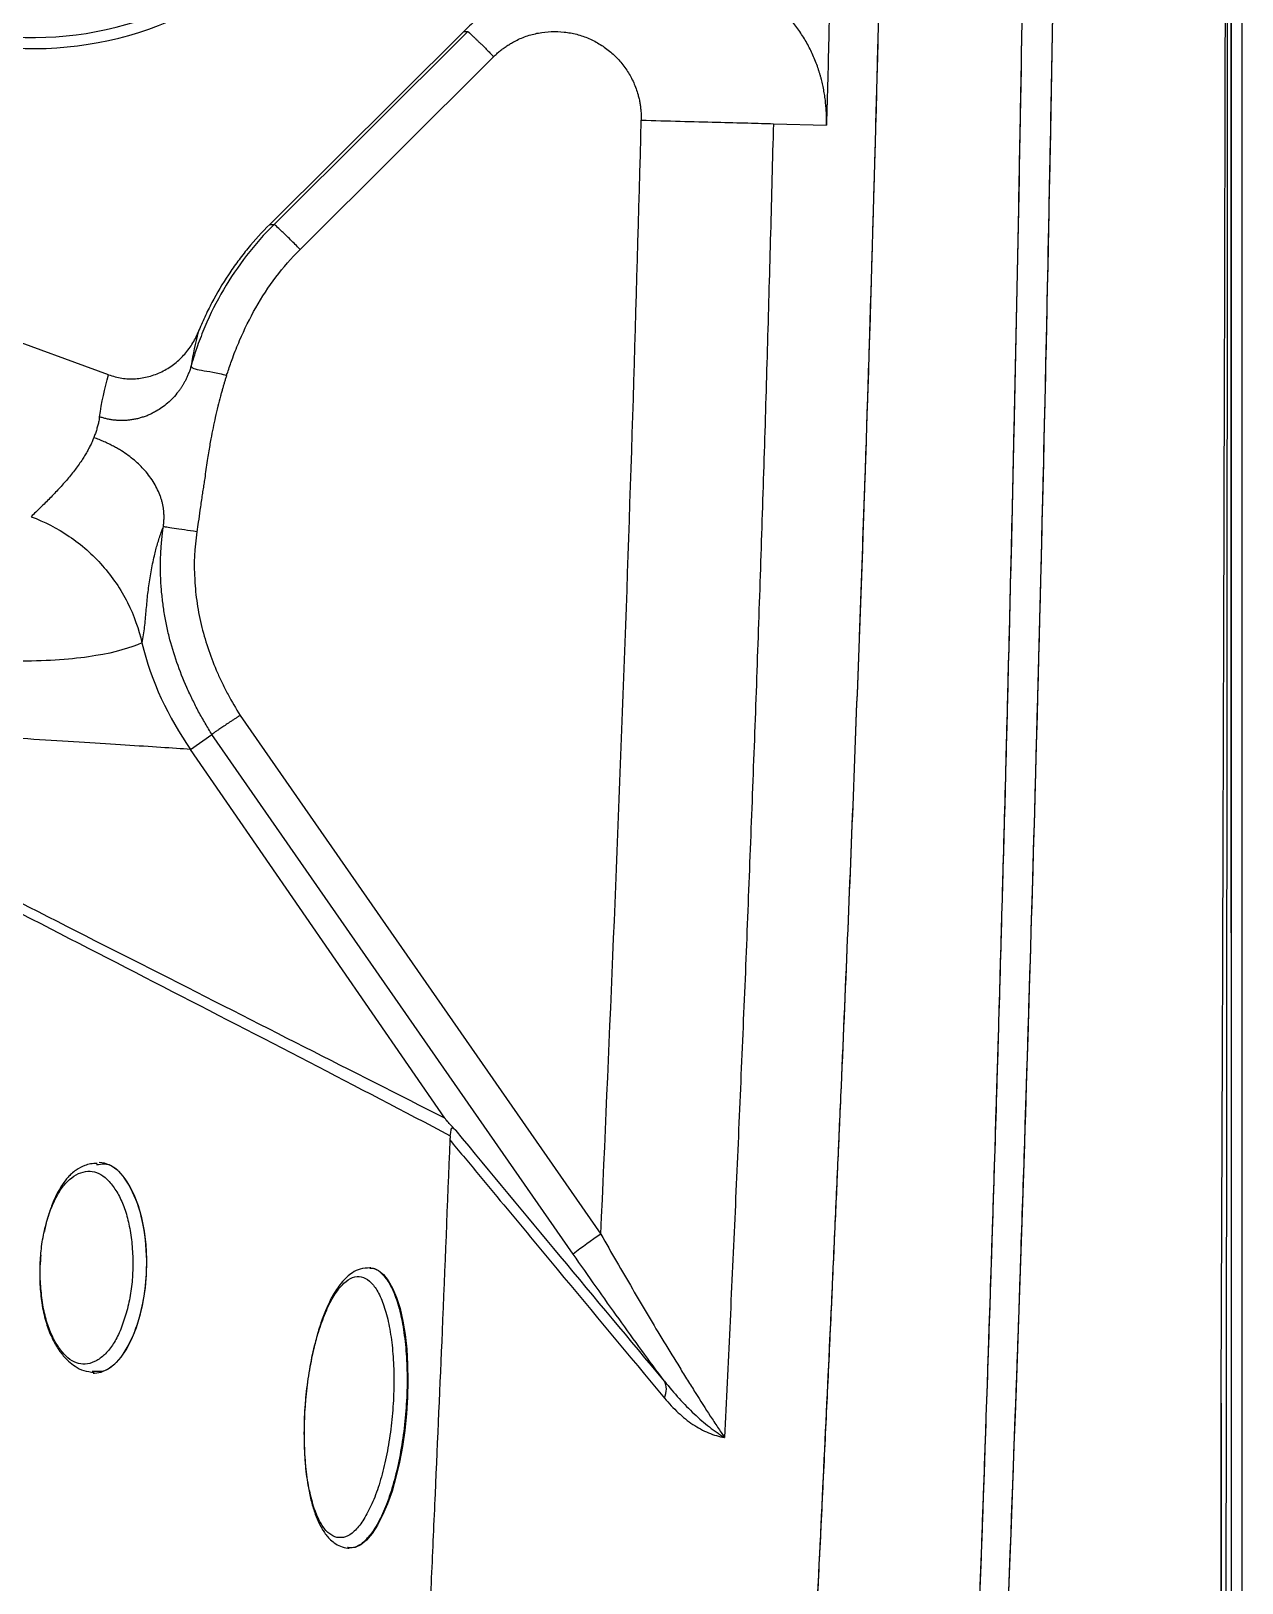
# Model space of a CAD drawing. Extents: x 412 to 492, y 622 to 766.
# Drawn here: x 483.73 to 492.34, y 662.09 to 673.13 of the extents above; entities that cross this region are included whole.
import ezdxf

# ---------------------------------------------------------------- set-up
doc = ezdxf.new("R2010")
doc.units = 0
doc.header["$MEASUREMENT"] = 0
doc.layers.add('1', color=4, linetype='Continuous')
doc.layers.add('GEOMETRY', color=4, linetype='Continuous', lineweight=25)

# ---------------------------------------------------------------- blocks, each defined once
blk = doc.blocks.new('2024 Beam 220V LL')
at = {"layer": 'GEOMETRY'}
for p, q in [((80.388, 77.49), (80.388, 2.898)), ((74.855, 30.364), (73.475, 28.993)), ((73.506, 28.993), (74.884, 30.364)), ((74.855, 30.364), (74.871, 30.364)), ((74.871, 30.364), (74.884, 30.364)), ((75.068, 30.186), (73.691, 28.815)), ((77.056, 29.709), (77.434, 29.699)), ((72.329, 27.923), (68.093, 29.465)), ((73.475, 28.993), (73.506, 28.993)), ((72.912, 25.258), (73.064, 25.364)), ((75.633, 21.668), (73.064, 25.364)), ((74.721, 22.635), (72.912, 25.258)), ((72.244, 22.305), (72.259, 22.306)), ((74.195, 21.57), (74.188, 21.57)), ((80.24, 2.898), (80.24, 20.608)), ((74.032, 19.58), (74.028, 19.58)), ((74.031, 19.577), (74.038, 19.576))]:
    blk.add_line(p, q, dxfattribs=at)
at = {"layer": 'GEOMETRY', "flags": 128}
for points in [[(73.264, 25.5), (74.948, 23.079), (75.829, 21.81)], [(72.596, 21.733), (72.584, 21.831), (72.566, 21.925), (72.542, 22.011), (72.512, 22.09), (72.477, 22.158), (72.438, 22.216), (72.395, 22.262), (72.349, 22.295), (72.301, 22.314), (72.262, 22.32)], [(72.219, 20.82), (72.229, 20.82), (72.278, 20.829), (72.327, 20.851), (72.374, 20.887), (72.418, 20.935), (72.459, 20.995), (72.496, 21.066), (72.528, 21.147), (72.555, 21.235), (72.576, 21.329), (72.591, 21.428), (72.599, 21.53), (72.601, 21.632), (72.596, 21.733)], [(74.195, 21.57), (74.21, 21.568), (74.248, 21.552), (74.284, 21.523), (74.318, 21.481), (74.349, 21.426), (74.377, 21.359), (74.402, 21.281), (74.422, 21.192), (74.438, 21.096), (74.449, 20.992), (74.456, 20.882), (74.458, 20.767), (74.455, 20.65), (74.448, 20.532), (74.436, 20.414), (74.419, 20.299), (74.398, 20.188), (74.373, 20.082), (74.345, 19.982), (74.313, 19.891), (74.278, 19.81), (74.242, 19.74), (74.203, 19.681), (74.164, 19.634), (74.123, 19.601), (74.083, 19.581), (74.043, 19.576), (74.038, 19.576)]]:
    blk.add_lwpolyline(points, dxfattribs=at)
at = {"layer": 'GEOMETRY'}
for centre, radius, start, end in [((71.793, 32.744), 2.422, 260, 315.0001), ((71.793, 32.744), 2.501, 260, 315.0001), ((77.892, 18.752), 3.689, 123.999, 127.7567)]:
    blk.add_arc(centre, radius, start, end, dxfattribs=at)
for points, knots in [([(77.659, 77.485), (77.662, 77.444), (77.67, 77.361), (77.681, 77.236), (77.692, 77.107), (77.702, 76.976), (77.713, 76.842), (77.724, 76.706), (77.736, 76.538), (77.751, 76.339), (77.767, 76.109), (77.78, 75.917), (77.79, 75.764), (77.834, 75.075), (77.949, 73.2), (78.192, 68.913), (78.476, 62.785), (78.679, 56.655), (78.793, 51.749), (78.855, 48.069), (78.894, 44.387), (78.908, 40.705), (78.9, 37.023), (78.873, 33.954), (78.84, 31.499), (78.81, 29.657), (78.773, 27.818), (78.738, 26.285), (78.706, 25.058), (78.681, 24.136), (78.655, 23.215), (78.627, 22.295), (78.597, 21.375), (78.566, 20.457), (78.534, 19.539), (78.511, 18.928), (78.5, 18.622)], [0, 0, 0, 0, 0.002096, 0.004237, 0.006424, 0.008656, 0.010934, 0.013258, 0.015627, 0.019494, 0.023441, 0.027348, 0.029301, 0.031255, 0.062508, 0.125009, 0.249991, 0.37497, 0.437378, 0.499967, 0.562438, 0.624977, 0.687505, 0.749983, 0.781299, 0.812573, 0.843805, 0.874995, 0.890671, 0.906332, 0.921979, 0.937611, 0.95323, 0.968834, 0.984424, 1, 1, 1, 1]), ([(80.244, 77.441), (80.244, 77.438), (80.244, 77.435), (80.244, 77.429), (80.244, 77.419), (80.245, 77.398), (80.245, 77.356), (80.245, 77.271), (80.245, 77.101), (80.246, 76.762), (80.247, 76.083), (80.25, 74.725), (80.253, 73.561), (80.257, 71.233), (80.26, 69.681), (80.268, 65.025), (80.273, 61.921), (80.28, 55.713), (80.282, 52.61), (80.285, 46.402), (80.286, 43.298), (80.286, 37.09), (80.285, 33.986), (80.282, 27.778), (80.28, 24.675), (80.273, 18.467), (80.268, 15.363), (80.258, 9.155), (80.251, 6.051), (80.244, 2.947)], [0, 0, 0, 0, 0.000122, 0.000122, 0.000244, 0.000488, 0.000977, 0.001953, 0.003906, 0.007812, 0.015625, 0.03125, 0.0625, 0.0625, 0.125, 0.125, 0.25, 0.25, 0.375, 0.375, 0.5, 0.5, 0.625, 0.625, 0.75, 0.75, 0.875, 0.875, 1, 1, 1, 1]), ([(80.314, 2.898), (80.314, 2.922), (80.314, 2.947), (80.314, 2.995), (80.314, 3.068), (80.314, 3.238), (80.314, 3.578), (80.314, 4.258), (80.314, 5.618), (80.314, 6.783), (80.314, 9.114), (80.313, 10.668), (80.313, 15.33), (80.313, 18.438), (80.312, 27.762), (80.312, 33.978), (80.312, 46.41), (80.312, 52.626), (80.313, 61.95), (80.313, 65.058), (80.313, 69.72), (80.314, 71.274), (80.314, 73.605), (80.314, 74.77), (80.314, 76.13), (80.314, 76.81), (80.314, 77.15), (80.314, 77.32), (80.314, 77.393), (80.314, 77.441), (80.314, 77.466), (80.314, 77.49)], [0, 0, 0, 0, 0.000977, 0.000977, 0.001953, 0.003906, 0.007812, 0.015625, 0.03125, 0.0625, 0.0625, 0.125, 0.125, 0.25, 0.25, 0.5, 0.5, 0.75, 0.75, 0.875, 0.875, 0.9375, 0.9375, 0.96875, 0.984375, 0.992188, 0.996094, 0.998047, 0.999023, 0.999023, 1, 1, 1, 1]), ([(77.797, 75.654), (78.098, 70.908), (78.336, 66.159), (78.69, 56.657), (78.806, 51.904), (78.892, 44.771), (78.905, 42.394), (78.904, 37.638), (78.889, 35.261), (78.829, 30.506), (78.784, 28.128), (78.664, 23.375), (78.589, 20.998), (78.5, 18.622)], [0, 0, 0, 0, 0.25, 0.25, 0.5, 0.5, 0.625, 0.625, 0.75, 0.75, 0.875, 0.875, 1, 1, 1, 1]), ([(77.85, 2.886), (77.87, 3.185), (77.892, 3.515), (77.922, 3.964), (77.928, 4.056), (77.941, 4.24), (77.947, 4.333), (77.956, 4.473), (77.959, 4.52), (77.963, 4.573), (77.963, 4.578), (77.964, 4.586), (77.964, 4.587), (77.964, 4.589), (77.964, 4.589), (77.964, 4.593), (77.964, 4.597), (77.966, 4.616), (77.967, 4.636), (77.972, 4.719), (77.978, 4.806), (77.99, 4.982), (77.994, 5.049), (78.001, 5.16), (78.004, 5.199), (78.009, 5.276), (78.011, 5.315), (78.024, 5.508), (78.034, 5.664), (78.064, 6.138), (78.084, 6.459), (78.115, 6.952), (78.125, 7.118), (78.14, 7.369), (78.145, 7.452), (78.156, 7.624), (78.161, 7.711), (78.188, 8.159), (78.211, 8.549), (78.284, 9.811), (78.338, 10.777), (78.399, 11.936), (78.402, 12.005), (78.409, 12.139), (78.413, 12.205), (78.422, 12.397), (78.429, 12.519), (78.446, 12.867), (78.457, 13.075), (78.484, 13.623), (78.497, 13.89), (78.509, 14.143), (78.512, 14.203), (78.514, 14.247), (78.514, 14.254), (78.515, 14.269), (78.516, 14.276), (78.517, 14.299), (78.517, 14.314), (78.521, 14.389), (78.524, 14.448), (78.549, 14.979), (78.569, 15.417), (78.596, 16.023), (78.605, 16.216), (78.617, 16.494), (78.621, 16.584), (78.629, 16.764), (78.632, 16.854), (78.697, 18.367), (78.746, 19.653), (78.792, 20.943), (78.797, 21.083), (78.807, 21.363), (78.811, 21.503), (78.825, 21.918), (78.835, 22.192), (78.861, 23.004), (78.877, 23.534), (78.908, 24.568), (78.922, 25.073), (78.941, 25.811), (78.948, 26.056), (78.96, 26.542), (78.966, 26.783), (78.995, 27.985), (79.014, 28.923), (79.036, 30.066), (79.04, 30.293), (79.048, 30.747), (79.052, 30.973), (79.063, 31.648), (79.069, 32.096), (79.082, 32.986), (79.087, 33.428), (79.097, 34.306), (79.102, 34.742), (79.114, 36.047), (79.119, 36.913), (79.125, 38.205), (79.126, 38.635), (79.128, 39.493), (79.128, 39.921), (79.128, 41.209), (79.126, 42.069), (79.12, 43.362), (79.117, 43.792), (79.111, 44.658), (79.107, 45.093), (79.094, 46.403), (79.084, 47.284), (79.068, 48.396), (79.064, 48.619), (79.057, 49.067), (79.054, 49.292), (79.042, 49.971), (79.034, 50.428), (79.016, 51.351), (79.007, 51.816), (78.991, 52.521), (78.986, 52.757), (78.975, 53.231), (78.969, 53.471), (78.939, 54.68), (78.912, 55.683), (78.873, 56.98), (78.865, 57.242), (78.848, 57.77), (78.84, 58.04), (78.812, 58.865), (78.793, 59.436), (78.75, 60.621), (78.726, 61.236), (78.698, 61.951), (78.695, 62.03), (78.688, 62.192), (78.685, 62.274), (78.675, 62.527), (78.667, 62.702), (78.645, 63.245), (78.628, 63.633), (78.592, 64.461), (78.572, 64.9), (78.54, 65.598), (78.529, 65.837), (78.511, 66.205), (78.505, 66.329), (78.493, 66.581), (78.487, 66.708), (78.456, 67.342), (78.43, 67.85), (78.39, 68.61), (78.377, 68.863), (78.35, 69.373), (78.336, 69.629), (78.308, 70.144), (78.293, 70.402), (78.271, 70.793), (78.264, 70.923), (78.249, 71.185), (78.241, 71.316), (78.204, 71.963), (78.174, 72.464), (78.086, 73.919), (78.028, 74.824), (77.973, 75.665)], [0, 0, 0, 0, 0.25, 0.25, 0.3125, 0.3125, 0.375, 0.375, 0.40625, 0.40625, 0.410156, 0.410156, 0.411133, 0.411133, 0.411255, 0.411255, 0.411377, 0.411377, 0.411621, 0.411621, 0.412109, 0.412109, 0.412354, 0.412354, 0.412476, 0.412476, 0.412598, 0.412598, 0.413086, 0.413086, 0.414062, 0.414062, 0.414551, 0.414551, 0.414795, 0.414795, 0.415039, 0.415039, 0.416016, 0.416016, 0.417969, 0.417969, 0.418091, 0.418091, 0.418213, 0.418213, 0.418457, 0.418457, 0.418945, 0.418945, 0.419922, 0.419922, 0.42041, 0.42041, 0.420532, 0.420532, 0.420654, 0.420654, 0.420898, 0.420898, 0.421875, 0.421875, 0.429688, 0.429688, 0.433594, 0.433594, 0.435547, 0.435547, 0.4375, 0.4375, 0.46875, 0.46875, 0.472656, 0.472656, 0.476562, 0.476562, 0.484375, 0.484375, 0.5, 0.5, 0.515625, 0.515625, 0.523438, 0.523438, 0.53125, 0.53125, 0.5625, 0.5625, 0.570312, 0.570312, 0.578125, 0.578125, 0.59375, 0.59375, 0.609375, 0.609375, 0.625, 0.625, 0.65625, 0.65625, 0.671875, 0.671875, 0.6875, 0.6875, 0.71875, 0.71875, 0.734375, 0.734375, 0.75, 0.75, 0.78125, 0.78125, 0.789062, 0.789062, 0.796875, 0.796875, 0.8125, 0.8125, 0.828125, 0.828125, 0.835938, 0.835938, 0.84375, 0.84375, 0.875, 0.875, 0.882812, 0.882812, 0.890625, 0.890625, 0.90625, 0.90625, 0.921875, 0.921875, 0.923828, 0.923828, 0.925781, 0.925781, 0.929688, 0.929688, 0.9375, 0.9375, 0.945312, 0.945312, 0.949219, 0.949219, 0.951172, 0.951172, 0.953125, 0.953125, 0.960938, 0.960938, 0.964844, 0.964844, 0.96875, 0.96875, 0.972656, 0.972656, 0.974609, 0.974609, 0.976562, 0.976562, 0.984375, 0.984375, 1, 1, 1, 1]), ([(77.973, 4.723), (78.167, 7.675), (78.337, 10.629), (78.627, 16.539), (78.747, 19.494), (78.891, 23.929), (78.933, 25.407), (79.004, 28.365), (79.034, 29.844), (79.105, 34.281), (79.128, 37.239), (79.128, 41.676), (79.122, 43.155), (79.099, 46.113), (79.081, 47.592), (79.01, 52.029), (78.938, 54.986), (78.747, 60.897), (78.627, 63.852), (78.337, 69.76), (78.167, 72.713), (77.973, 75.665)], [0, 0, 0, 0, 0.125, 0.125, 0.25, 0.25, 0.3125, 0.3125, 0.375, 0.375, 0.5, 0.5, 0.5625, 0.5625, 0.625, 0.625, 0.75, 0.75, 0.875, 0.875, 1, 1, 1, 1]), ([(77.459, 50.643), (77.462, 50.506), (77.468, 50.234), (77.476, 49.825), (77.483, 49.416), (77.49, 49.006), (77.497, 48.597), (77.504, 48.188), (77.51, 47.779), (77.519, 47.179), (77.529, 46.389), (77.545, 44.861), (77.558, 43.007), (77.564, 40.825), (77.56, 38.861), (77.548, 36.898), (77.533, 35.37), (77.52, 34.28), (77.512, 33.625), (77.502, 32.971), (77.492, 32.316), (77.479, 31.662), (77.466, 31.008), (77.451, 30.353), (77.44, 29.917), (77.434, 29.699)], [0, 0, 0, 0, 0.019532, 0.039064, 0.058596, 0.078127, 0.097659, 0.117191, 0.136723, 0.156254, 0.203132, 0.250007, 0.375014, 0.468769, 0.562519, 0.656265, 0.750011, 0.781264, 0.812507, 0.84376, 0.875003, 0.906251, 0.9375, 0.96875, 1, 1, 1, 1]), ([(80.24, 20.608), (80.253, 23.872), (80.263, 27.136), (80.277, 33.664), (80.282, 36.928), (80.286, 40.192)], [0, 0, 0, 0, 0.5, 0.5, 1, 1, 1, 1]), ([(80.312, 40.185), (80.312, 39.787), (80.312, 38.722), (80.312, 36.99), (80.312, 34.99), (80.312, 32.99), (80.312, 30.99), (80.312, 28.99), (80.312, 26.323), (80.312, 23.657), (80.312, 20.99), (80.312, 18.99), (80.312, 17.026), (80.312, 15.728), (80.312, 15.098)], [0, 0, 0, 0, 0.047637, 0.127359, 0.20708, 0.286801, 0.366522, 0.446244, 0.525965, 0.685407, 0.765129, 0.84485, 0.924571, 1, 1, 1, 1]), ([(80.314, 2.898), (80.314, 2.906), (80.314, 2.913), (80.314, 2.924), (80.314, 2.928), (80.314, 2.935), (80.314, 2.939), (80.314, 2.952), (80.314, 2.96), (80.314, 2.976), (80.314, 2.984), (80.314, 3.008), (80.314, 3.024), (80.314, 3.103), (80.314, 3.166), (80.314, 3.356), (80.314, 3.481), (80.314, 3.855), (80.314, 4.101), (80.314, 4.833), (80.314, 5.31), (80.314, 6.25), (80.314, 6.712), (80.314, 7.394), (80.314, 7.619), (80.314, 8.066), (80.314, 8.289), (80.314, 9.395), (80.313, 10.26), (80.313, 11.527), (80.313, 11.944), (80.313, 12.769), (80.313, 13.179), (80.313, 15.218), (80.313, 16.81), (80.313, 19.138), (80.313, 19.904), (80.313, 21.039), (80.313, 21.414), (80.313, 22.162), (80.313, 22.535), (80.312, 24.395), (80.312, 25.868), (80.312, 28.055), (80.312, 28.78), (80.312, 29.862), (80.312, 30.221), (80.312, 30.939), (80.312, 31.297), (80.312, 34.514), (80.312, 37.358), (80.312, 40.185)], [0, 0, 0, 0, 0.0004883, 0.0004883, 0.0007324, 0.0007324, 0.0009766, 0.0009766, 0.0012207, 0.0012207, 0.0014648, 0.0014648, 0.0019531, 0.0019531, 0.0039062, 0.0039062, 0.0078125, 0.0078125, 0.015625, 0.015625, 0.03125, 0.03125, 0.046875, 0.046875, 0.0546875, 0.0546875, 0.0625, 0.0625, 0.09375, 0.09375, 0.109375, 0.109375, 0.125, 0.125, 0.1875, 0.1875, 0.21875, 0.21875, 0.234375, 0.234375, 0.25, 0.25, 0.3125, 0.3125, 0.34375, 0.34375, 0.359375, 0.359375, 0.375, 0.375, 0.4998534, 0.4998534, 0.4998534, 0.4998534]), ([(77.342, 18.622), (77.353, 18.837), (77.373, 19.26), (77.404, 19.888), (77.433, 20.499), (77.461, 21.095), (77.487, 21.674), (77.512, 22.238), (77.545, 22.981), (77.584, 23.897), (77.628, 24.981), (77.668, 26.033), (77.701, 26.949), (77.727, 27.739), (77.748, 28.409), (77.768, 29.071), (77.786, 29.726), (77.803, 30.374), (77.818, 31.013), (77.832, 31.645), (77.845, 32.27), (77.855, 32.887), (77.865, 33.496), (77.873, 34.097), (77.877, 34.496), (77.879, 34.694)], [0, 0, 0, 0, 0.0400443, 0.0790987, 0.1171632, 0.154238, 0.1903229, 0.225418, 0.2595233, 0.3290307, 0.3965071, 0.461953, 0.5253687, 0.5675411, 0.6092366, 0.6504554, 0.6911977, 0.7314635, 0.7712532, 0.8105668, 0.8494045, 0.8877665, 0.9256529, 0.963064, 1, 1, 1, 1]), ([(77.342, 18.622), (77.379, 19.382), (77.414, 20.109), (77.463, 21.151), (77.479, 21.491), (77.501, 21.988), (77.509, 22.151), (77.519, 22.394), (77.523, 22.474), (77.528, 22.593), (77.53, 22.633), (77.532, 22.693), (77.533, 22.712), (77.535, 22.742), (77.535, 22.752), (77.536, 22.767), (77.536, 22.772), (77.536, 22.779), (77.536, 22.781), (77.537, 22.785), (77.537, 22.786), (77.537, 22.789), (77.537, 22.79), (77.57, 23.547), (77.6, 24.28), (77.642, 25.348), (77.655, 25.699), (77.674, 26.217), (77.681, 26.388), (77.69, 26.643), (77.693, 26.727), (77.697, 26.854), (77.699, 26.896), (77.701, 26.959), (77.702, 26.98), (77.703, 27.021), (77.704, 27.042), (77.798, 29.79), (77.856, 32.333), (77.879, 34.694)], [0, 0, 0, 0, 0.125, 0.125, 0.1875, 0.1875, 0.21875, 0.21875, 0.234375, 0.234375, 0.242188, 0.242188, 0.246094, 0.246094, 0.248047, 0.248047, 0.249023, 0.249023, 0.249512, 0.249512, 0.249756, 0.249756, 0.25, 0.25, 0.375, 0.375, 0.4375, 0.4375, 0.46875, 0.46875, 0.484375, 0.484375, 0.492188, 0.492188, 0.496094, 0.496094, 0.5, 0.5, 1, 1, 1, 1]), ([(77.434, 29.699), (77.434, 29.706), (77.434, 29.721), (77.434, 29.744), (77.434, 29.766), (77.433, 29.788), (77.432, 29.81), (77.43, 29.832), (77.428, 29.854), (77.426, 29.876), (77.423, 29.898), (77.42, 29.919), (77.416, 29.94), (77.412, 29.962), (77.408, 29.983), (77.403, 30.004), (77.398, 30.024), (77.392, 30.045), (77.386, 30.066), (77.38, 30.086), (77.365, 30.13), (77.339, 30.197), (77.296, 30.283), (77.245, 30.365), (77.169, 30.467), (77.058, 30.583), (76.902, 30.699), (76.728, 30.792), (76.539, 30.859), (76.337, 30.902), (76.126, 30.916), (75.909, 30.903), (75.727, 30.867), (75.582, 30.823), (75.472, 30.782), (75.365, 30.734), (75.279, 30.688), (75.213, 30.648), (75.165, 30.618), (75.118, 30.586), (75.072, 30.553), (75.027, 30.518), (74.983, 30.482), (74.939, 30.444), (74.896, 30.405), (74.868, 30.378), (74.855, 30.364)], [0, 0, 0, 0, 0.006608, 0.013178, 0.019713, 0.026214, 0.032684, 0.039125, 0.045538, 0.051927, 0.058292, 0.064638, 0.070964, 0.077275, 0.083572, 0.089858, 0.096134, 0.102403, 0.108668, 0.11493, 0.121192, 0.149409, 0.177463, 0.205578, 0.233973, 0.289418, 0.346106, 0.403374, 0.461979, 0.522252, 0.583511, 0.647383, 0.711965, 0.746089, 0.780286, 0.814708, 0.849505, 0.865955, 0.882439, 0.898973, 0.91557, 0.932244, 0.949011, 0.965884, 0.982875, 1, 1, 1, 1]), ([(74.884, 30.364), (74.884, 30.364), (74.884, 30.364), (74.885, 30.364), (74.886, 30.363), (74.887, 30.362), (74.889, 30.361), (74.891, 30.359), (74.893, 30.357), (74.896, 30.355), (74.899, 30.352), (74.902, 30.349), (74.906, 30.346), (74.91, 30.342), (74.915, 30.337), (74.92, 30.333), (74.925, 30.327), (74.931, 30.322), (74.937, 30.316), (74.944, 30.309), (74.951, 30.302), (74.959, 30.294), (74.967, 30.286), (74.976, 30.278), (74.985, 30.269), (74.994, 30.26), (75.004, 30.25), (75.014, 30.24), (75.024, 30.23), (75.035, 30.219), (75.045, 30.208), (75.056, 30.197), (75.064, 30.19), (75.068, 30.186)], [0, 0, 0, 0, 0.023729, 0.048027, 0.072894, 0.098329, 0.124333, 0.150905, 0.178046, 0.205756, 0.234034, 0.262881, 0.292296, 0.32228, 0.352833, 0.383954, 0.415643, 0.447902, 0.480729, 0.514124, 0.548088, 0.58262, 0.617721, 0.653391, 0.689629, 0.726436, 0.763811, 0.801754, 0.840267, 0.879347, 0.918996, 0.959214, 1, 1, 1, 1]), ([(75.068, 30.186), (75.071, 30.189), (75.079, 30.196), (75.09, 30.207), (75.101, 30.217), (75.113, 30.227), (75.125, 30.236), (75.137, 30.245), (75.149, 30.254), (75.162, 30.263), (75.175, 30.271), (75.188, 30.279), (75.201, 30.287), (75.237, 30.306), (75.297, 30.333), (75.386, 30.356), (75.477, 30.367), (75.569, 30.363), (75.659, 30.347), (75.746, 30.317), (75.827, 30.274), (75.901, 30.22), (75.967, 30.156), (76.022, 30.082), (76.065, 30.002), (76.089, 29.934), (76.102, 29.885), (76.108, 29.855), (76.112, 29.825), (76.115, 29.795), (76.117, 29.764), (76.117, 29.744), (76.117, 29.734)], [0, 0, 0, 0, 0.010482, 0.020931, 0.031355, 0.04176, 0.052153, 0.062539, 0.072925, 0.083318, 0.093724, 0.10415, 0.114601, 0.125085, 0.187564, 0.250058, 0.312537, 0.375032, 0.43751, 0.500005, 0.562484, 0.624978, 0.687457, 0.749951, 0.81243, 0.874924, 0.895854, 0.916681, 0.937458, 0.958236, 0.979066, 1, 1, 1, 1]), ([(75.829, 21.81), (75.889, 23.13), (75.945, 24.451), (76.042, 27.092), (76.083, 28.413), (76.117, 29.734)], [0, 0, 0, 0, 0.5, 0.5, 1, 1, 1, 1]), ([(76.117, 29.734), (76.21, 29.731), (76.303, 29.729), (76.484, 29.724), (76.571, 29.722), (76.653, 29.72)], [0, 0, 0, 0, 0.5, 0.5, 1, 1, 1, 1]), ([(76.653, 29.72), (76.733, 29.718), (76.807, 29.716), (76.943, 29.712), (77.004, 29.71), (77.056, 29.709)], [0, 0, 0, 0, 0.5, 0.5, 1, 1, 1, 1]), ([(77.056, 29.709), (77.053, 29.579), (77.046, 29.32), (77.036, 28.93), (77.025, 28.541), (77.014, 28.151), (77.003, 27.762), (76.991, 27.372), (76.978, 26.983), (76.966, 26.593), (76.952, 26.204), (76.939, 25.815), (76.925, 25.425), (76.91, 25.036), (76.895, 24.646), (76.88, 24.257), (76.865, 23.868), (76.849, 23.478), (76.832, 23.089), (76.81, 22.57), (76.782, 21.921), (76.746, 21.143), (76.722, 20.624), (76.709, 20.364)], [0, 0, 0, 0, 0.041665, 0.083331, 0.124995, 0.166657, 0.208318, 0.249979, 0.291642, 0.333306, 0.374971, 0.416636, 0.458301, 0.499967, 0.541634, 0.583302, 0.62497, 0.666638, 0.708307, 0.749975, 0.833313, 0.916655, 1, 1, 1, 1]), ([(73.506, 28.993), (73.366, 28.853), (73.246, 28.697), (73.097, 28.443), (73.053, 28.355), (72.995, 28.219), (72.978, 28.174), (72.949, 28.093), (72.938, 28.058), (72.924, 28.012), (72.921, 28), (72.917, 27.988)], [0, 0, 0, 0, 0.5, 0.5, 0.75, 0.75, 0.875, 0.875, 0.96875, 0.96875, 1, 1, 1, 1]), ([(73.475, 28.993), (73.421, 28.938), (73.369, 28.881), (73.295, 28.792), (73.272, 28.761), (73.226, 28.699), (73.204, 28.667), (73.14, 28.571), (73.1, 28.505), (73.046, 28.402), (73.029, 28.368), (72.997, 28.297), (72.981, 28.262), (72.967, 28.226)], [0, 0, 0, 0, 0.25, 0.25, 0.375, 0.375, 0.5, 0.5, 0.75, 0.75, 0.875, 0.875, 1, 1, 1, 1]), ([(73.691, 28.815), (73.668, 28.839), (73.645, 28.862), (73.601, 28.905), (73.581, 28.924), (73.547, 28.957), (73.533, 28.97), (73.513, 28.988), (73.508, 28.993), (73.506, 28.993)], [0, 0, 0, 0, 0.25, 0.25, 0.5, 0.5, 0.75, 0.75, 1, 1, 1, 1]), ([(73.169, 27.919), (73.172, 27.929), (73.176, 27.94), (73.19, 27.982), (73.201, 28.013), (73.227, 28.085), (73.244, 28.126), (73.296, 28.247), (73.334, 28.325), (73.463, 28.551), (73.567, 28.691), (73.691, 28.815)], [0, 0, 0, 0, 0.03125, 0.03125, 0.125, 0.125, 0.25, 0.25, 0.5, 0.5, 1, 1, 1, 1]), ([(72.329, 27.923), (72.359, 27.912), (72.391, 27.904), (72.439, 27.897), (72.455, 27.895), (72.488, 27.894), (72.504, 27.894), (72.553, 27.897), (72.585, 27.902), (72.632, 27.915), (72.648, 27.92), (72.678, 27.931), (72.693, 27.938), (72.737, 27.959), (72.765, 27.976), (72.817, 28.016), (72.841, 28.038), (72.874, 28.073), (72.884, 28.086), (72.904, 28.112), (72.914, 28.125), (72.94, 28.167), (72.955, 28.196), (72.967, 28.226)], [0, 0, 0, 0, 0.125, 0.125, 0.1875, 0.1875, 0.25, 0.25, 0.375, 0.375, 0.4375, 0.4375, 0.5, 0.5, 0.625, 0.625, 0.75, 0.75, 0.8125, 0.8125, 0.875, 0.875, 1, 1, 1, 1]), ([(72.917, 27.988), (72.916, 27.984), (72.913, 27.974), (72.909, 27.96), (72.904, 27.947), (72.899, 27.934), (72.894, 27.922), (72.889, 27.91), (72.884, 27.899), (72.879, 27.888), (72.873, 27.878), (72.868, 27.868), (72.863, 27.859), (72.858, 27.85), (72.853, 27.842), (72.848, 27.834), (72.843, 27.827), (72.838, 27.82), (72.834, 27.814), (72.829, 27.808), (72.815, 27.789), (72.789, 27.759), (72.751, 27.721), (72.71, 27.69), (72.674, 27.667), (72.643, 27.65), (72.617, 27.637), (72.59, 27.627), (72.562, 27.618), (72.535, 27.61), (72.507, 27.605), (72.479, 27.6), (72.452, 27.598), (72.424, 27.597), (72.396, 27.598), (72.369, 27.6), (72.342, 27.604), (72.316, 27.609), (72.29, 27.616), (72.274, 27.621), (72.265, 27.624)], [0, 0, 0, 0, 0.017903, 0.035284, 0.052141, 0.068475, 0.084284, 0.099568, 0.114325, 0.128556, 0.142258, 0.155432, 0.168076, 0.180191, 0.191774, 0.202827, 0.213348, 0.223336, 0.232792, 0.241714, 0.250103, 0.317864, 0.382106, 0.442818, 0.499991, 0.535224, 0.570162, 0.604811, 0.639175, 0.673259, 0.707068, 0.740608, 0.773885, 0.806905, 0.839673, 0.872198, 0.904485, 0.936543, 0.968378, 1, 1, 1, 1]), ([(72.917, 27.988), (72.916, 27.979), (72.923, 27.973), (72.948, 27.963), (72.967, 27.959), (73.014, 27.951), (73.041, 27.947), (73.102, 27.936), (73.135, 27.929), (73.169, 27.919)], [0, 0, 0, 0, 0.25, 0.25, 0.5, 0.5, 0.75, 0.75, 1, 1, 1, 1]), ([(73.169, 27.919), (73.166, 27.911), (73.161, 27.896), (73.154, 27.872), (73.147, 27.848), (73.14, 27.823), (73.132, 27.797), (73.121, 27.756), (73.106, 27.697), (73.088, 27.622), (73.072, 27.544), (73.059, 27.478), (73.048, 27.419), (73.04, 27.367), (73.034, 27.331), (73.031, 27.313)], [0, 0, 0, 0, 0.038399, 0.077955, 0.11876, 0.160807, 0.204067, 0.248533, 0.367352, 0.498322, 0.61856, 0.748982, 0.824559, 0.908213, 1, 1, 1, 1]), ([(72.265, 27.624), (72.264, 27.619), (72.263, 27.609), (72.26, 27.594), (72.257, 27.579), (72.253, 27.564), (72.249, 27.55), (72.245, 27.535), (72.241, 27.52), (72.236, 27.505), (72.23, 27.49), (72.226, 27.481), (72.225, 27.476)], [0, 0, 0, 0, 0.09707, 0.194777, 0.293127, 0.392125, 0.491776, 0.592085, 0.693058, 0.794698, 0.89701, 1, 1, 1, 1]), ([(72.225, 27.476), (72.222, 27.471), (72.218, 27.461), (72.212, 27.445), (72.205, 27.43), (72.197, 27.415), (72.19, 27.4), (72.181, 27.384), (72.173, 27.369), (72.164, 27.353), (72.154, 27.338), (72.14, 27.316), (72.12, 27.286), (72.094, 27.251), (72.067, 27.215), (72.028, 27.169), (71.977, 27.112), (71.913, 27.045), (71.846, 26.979), (71.801, 26.935), (71.779, 26.913)], [0, 0, 0, 0, 0.0238992, 0.0480404, 0.0724245, 0.0970528, 0.1219261, 0.1470454, 0.1724116, 0.1980257, 0.2238886, 0.250001, 0.311519, 0.3750003, 0.436296, 0.5000001, 0.624992, 0.7499892, 0.8749947, 1, 1, 1, 1]), ([(72.719, 26.842), (72.72, 26.847), (72.721, 26.857), (72.722, 26.871), (72.723, 26.885), (72.724, 26.898), (72.724, 26.912), (72.724, 26.925), (72.723, 26.938), (72.722, 26.951), (72.721, 26.963), (72.719, 26.976), (72.717, 26.988), (72.715, 27), (72.712, 27.012), (72.709, 27.023), (72.706, 27.035), (72.702, 27.046), (72.694, 27.07), (72.679, 27.106), (72.654, 27.153), (72.623, 27.199), (72.578, 27.255), (72.512, 27.319), (72.444, 27.368), (72.393, 27.399), (72.363, 27.415), (72.332, 27.431), (72.298, 27.447), (72.262, 27.462), (72.237, 27.471), (72.225, 27.476)], [0, 0, 0, 0, 0.016726, 0.033066, 0.049053, 0.064721, 0.080103, 0.095228, 0.110123, 0.12481, 0.139307, 0.153629, 0.167787, 0.181794, 0.195667, 0.209419, 0.223063, 0.236608, 0.250066, 0.310313, 0.37143, 0.434251, 0.500047, 0.618034, 0.749928, 0.786754, 0.825525, 0.866251, 0.908948, 0.953598, 1, 1, 1, 1]), ([(73.031, 27.313), (73.028, 27.291), (73.022, 27.249), (73.014, 27.193), (73.007, 27.144), (73, 27.102), (72.991, 27.04), (72.98, 26.965), (72.968, 26.88), (72.96, 26.829), (72.957, 26.806)], [0, 0, 0, 0, 0.124976, 0.25, 0.331462, 0.414784, 0.5, 0.696749, 0.863603, 1, 1, 1, 1]), ([(71.779, 26.913), (71.872, 26.879), (71.964, 26.832), (72.093, 26.744), (72.135, 26.712), (72.214, 26.642), (72.251, 26.605), (72.321, 26.525), (72.354, 26.483), (72.413, 26.396), (72.44, 26.35), (72.51, 26.211), (72.545, 26.113), (72.567, 26.016)], [0, 0, 0, 0, 0.25, 0.25, 0.375, 0.375, 0.5, 0.5, 0.625, 0.625, 0.75, 0.75, 1, 1, 1, 1]), ([(72.567, 26.016), (72.571, 26.035), (72.578, 26.073), (72.586, 26.129), (72.592, 26.184), (72.596, 26.24), (72.602, 26.296), (72.607, 26.352), (72.614, 26.408), (72.622, 26.465), (72.631, 26.522), (72.642, 26.579), (72.654, 26.631), (72.665, 26.678), (72.677, 26.72), (72.69, 26.761), (72.704, 26.802), (72.714, 26.829), (72.719, 26.842)], [0, 0, 0, 0, 0.068135, 0.1362447, 0.204362, 0.2725016, 0.3406536, 0.4088183, 0.4770037, 0.545226, 0.6134896, 0.6817828, 0.7500774, 0.8001366, 0.8501632, 0.9001533, 0.9501035, 1, 1, 1, 1]), ([(73.064, 25.364), (73.048, 25.39), (73.032, 25.417), (73.001, 25.471), (72.985, 25.498), (72.955, 25.554), (72.941, 25.582), (72.913, 25.64), (72.899, 25.669), (72.86, 25.756), (72.837, 25.816), (72.795, 25.938), (72.776, 25.999), (72.752, 26.094), (72.745, 26.126), (72.732, 26.19), (72.726, 26.223), (72.717, 26.287), (72.713, 26.32), (72.706, 26.384), (72.703, 26.417), (72.7, 26.482), (72.699, 26.515), (72.698, 26.58), (72.699, 26.612), (72.702, 26.678), (72.704, 26.711), (72.709, 26.76), (72.71, 26.776), (72.713, 26.801), (72.714, 26.809), (72.716, 26.822), (72.717, 26.826), (72.718, 26.834), (72.718, 26.839), (72.719, 26.842)], [0, 0, 0, 0, 0.0625, 0.0625, 0.125, 0.125, 0.1875, 0.1875, 0.25, 0.25, 0.375, 0.375, 0.5, 0.5, 0.5625, 0.5625, 0.625, 0.625, 0.6875, 0.6875, 0.75, 0.75, 0.8125, 0.8125, 0.875, 0.875, 0.9375, 0.9375, 0.96875, 0.96875, 0.984375, 0.984375, 0.992187, 0.992187, 1, 1, 1, 1]), ([(72.957, 26.806), (72.927, 26.811), (72.897, 26.815), (72.842, 26.823), (72.817, 26.827), (72.773, 26.834), (72.756, 26.836), (72.73, 26.841), (72.722, 26.842), (72.719, 26.842)], [0, 0, 0, 0, 0.25, 0.25, 0.5, 0.5, 0.75, 0.75, 1, 1, 1, 1]), ([(72.957, 26.806), (72.94, 26.692), (72.935, 26.578), (72.945, 26.408), (72.951, 26.352), (72.963, 26.267), (72.968, 26.239), (72.98, 26.182), (72.986, 26.154), (73.02, 26.016), (73.058, 25.908), (73.115, 25.777), (73.127, 25.752), (73.152, 25.7), (73.165, 25.675), (73.206, 25.599), (73.235, 25.549), (73.264, 25.5)], [0, 0, 0, 0, 0.25, 0.25, 0.375, 0.375, 0.4375, 0.4375, 0.5, 0.5, 0.75, 0.75, 0.8125, 0.8125, 0.875, 0.875, 1, 1, 1, 1]), ([(72.567, 26.016), (72.487, 25.98), (72.377, 25.948), (72.102, 25.902), (71.937, 25.888), (71.557, 25.884), (71.341, 25.895), (71.04, 25.926), (70.978, 25.933), (70.883, 25.945), (70.851, 25.949), (70.802, 25.955), (70.786, 25.958), (70.753, 25.962), (70.737, 25.964), (70.59, 25.985), (70.459, 25.999), (70.331, 26.005)], [0, 0, 0, 0, 0.25, 0.25, 0.5, 0.5, 0.75, 0.75, 0.8125, 0.8125, 0.84375, 0.84375, 0.859375, 0.859375, 0.875, 0.875, 1, 1, 1, 1]), ([(72.912, 25.258), (72.786, 25.267), (72.629, 25.277), (72.266, 25.3), (72.061, 25.313), (71.617, 25.341), (71.379, 25.355), (71.072, 25.374), (71.01, 25.378), (70.917, 25.384), (70.886, 25.386), (70.839, 25.389), (70.823, 25.39), (70.791, 25.392), (70.776, 25.393), (70.634, 25.402), (70.507, 25.41), (70.381, 25.417)], [0, 0, 0, 0, 0.25, 0.25, 0.5, 0.5, 0.75, 0.75, 0.8125, 0.8125, 0.84375, 0.84375, 0.859375, 0.859375, 0.875, 0.875, 1, 1, 1, 1]), ([(73.264, 25.5), (73.262, 25.498), (73.257, 25.496), (73.251, 25.491), (73.244, 25.487), (73.236, 25.481), (73.223, 25.473), (73.208, 25.463), (73.184, 25.447), (73.157, 25.429), (73.127, 25.409), (73.106, 25.394), (73.092, 25.385), (73.083, 25.379), (73.076, 25.373), (73.071, 25.37), (73.068, 25.367), (73.066, 25.365), (73.065, 25.365), (73.064, 25.364)], [0, 0, 0, 0, 0.024094, 0.04508, 0.062957, 0.095737, 0.125755, 0.190966, 0.250307, 0.375543, 0.50001, 0.625174, 0.688088, 0.749894, 0.812826, 0.875044, 0.916858, 0.95851, 1, 1, 1, 1]), ([(74.721, 22.635), (74.393, 22.801), (74.06, 22.97), (73.385, 23.312), (73.043, 23.486), (72.345, 23.84), (71.99, 24.021), (71.447, 24.297), (71.264, 24.39), (70.894, 24.577), (70.708, 24.671), (70.52, 24.764)], [0, 0, 0, 0, 0.25, 0.25, 0.5, 0.5, 0.75, 0.75, 0.875, 0.875, 1, 1, 1, 1]), ([(70.522, 24.707), (70.713, 24.605), (70.902, 24.507), (71.276, 24.313), (71.46, 24.218), (72.008, 23.936), (72.365, 23.752), (73.067, 23.39), (73.413, 23.212), (74.093, 22.859), (74.428, 22.684), (74.759, 22.51)], [0, 0, 0, 0, 0.125, 0.125, 0.25, 0.25, 0.5, 0.5, 0.75, 0.75, 1, 1, 1, 1]), ([(74.8, 22.547), (74.794, 22.552), (74.789, 22.558), (74.777, 22.57), (74.771, 22.576), (74.759, 22.589), (74.752, 22.596), (74.742, 22.608), (74.738, 22.612), (74.732, 22.62), (74.73, 22.622), (74.726, 22.628), (74.723, 22.631), (74.721, 22.635)], [0, 0, 0, 0, 0.25, 0.25, 0.5, 0.5, 0.75, 0.75, 0.875, 0.875, 0.9375, 0.9375, 1, 1, 1, 1]), ([(74.759, 22.51), (74.761, 22.517), (74.762, 22.524), (74.764, 22.536), (74.764, 22.542), (74.765, 22.553), (74.766, 22.558), (74.767, 22.563), (74.768, 22.564), (74.77, 22.566), (74.77, 22.566), (74.773, 22.567), (74.775, 22.566), (74.78, 22.564), (74.782, 22.562), (74.79, 22.556), (74.795, 22.552), (74.8, 22.547)], [0, 0, 0, 0, 0.125, 0.125, 0.25, 0.25, 0.375, 0.375, 0.4375, 0.4375, 0.5, 0.5, 0.625, 0.625, 0.75, 0.75, 1, 1, 1, 1]), ([(76.281, 20.765), (76.035, 21.06), (75.788, 21.357), (75.294, 21.95), (75.047, 22.248), (74.8, 22.547)], [0, 0, 0, 0, 0.5, 0.5, 1, 1, 1, 1]), ([(74.756, 22.48), (74.738, 22.025), (74.72, 21.573), (74.685, 20.737), (74.668, 20.353), (74.642, 19.765), (74.633, 19.566), (74.62, 19.265), (74.615, 19.164), (74.606, 18.96), (74.601, 18.857), (74.596, 18.754)], [0.8793078, 0.8793078, 0.8793078, 0.8793078, 0.9245408, 0.9245408, 0.9622704, 0.9622704, 0.9811352, 0.9811352, 0.9905676, 0.9905676, 1, 1, 1, 1]), ([(74.759, 22.51), (74.758, 22.506), (74.758, 22.501), (74.757, 22.49), (74.756, 22.485), (74.756, 22.48)], [0, 0, 0, 0, 0.5, 0.5, 1, 1, 1, 1]), ([(74.756, 22.48), (74.82, 22.403), (74.884, 22.326), (75.011, 22.173), (75.075, 22.096), (75.266, 21.866), (75.393, 21.713), (75.774, 21.254), (76.028, 20.948), (76.282, 20.644)], [0, 0, 0, 0, 0.125, 0.125, 0.25, 0.25, 0.5, 0.5, 1, 1, 1, 1]), ([(72.248, 22.313), (72.232, 22.313), (72.203, 22.312), (72.152, 22.297), (72.106, 22.273), (72.068, 22.242), (72.035, 22.209), (71.998, 22.161), (71.961, 22.096), (71.926, 22.019), (71.899, 21.935), (71.88, 21.871), (71.874, 21.833), (71.873, 21.828)], [0, 0, 0, 0, 0.090226, 0.168228, 0.287894, 0.360672, 0.415215, 0.518986, 0.639154, 0.746487, 0.865158, 0.978818, 1, 1, 1, 1]), ([(72.259, 22.306), (72.278, 22.309), (72.344, 22.319), (72.45, 22.215), (72.55, 22.013), (72.602, 21.737), (72.599, 21.438), (72.54, 21.157), (72.436, 20.944), (72.318, 20.825), (72.242, 20.832), (72.212, 20.834)], [0, 0, 0, 0, 0.050521, 0.175128, 0.299734, 0.424341, 0.548948, 0.673554, 0.798161, 0.922768, 1, 1, 1, 1]), ([(71.848, 21.423), (71.853, 21.379), (71.862, 21.292), (71.892, 21.175), (71.932, 21.073), (71.982, 20.99), (72.039, 20.927), (72.1, 20.89), (72.164, 20.881), (72.23, 20.899), (72.293, 20.941), (72.351, 21.006), (72.402, 21.094), (72.443, 21.203), (72.476, 21.323), (72.497, 21.453), (72.504, 21.587), (72.499, 21.722), (72.482, 21.851), (72.454, 21.969), (72.413, 22.071), (72.363, 22.153), (72.306, 22.216), (72.245, 22.253), (72.181, 22.262), (72.115, 22.244), (72.052, 22.204), (71.994, 22.138), (71.943, 22.05), (71.901, 21.942), (71.868, 21.821), (71.848, 21.691), (71.84, 21.557), (71.845, 21.468), (71.848, 21.423)], [0, 0, 0, 0, 0.0318756, 0.0624629, 0.0931188, 0.1251463, 0.1568579, 0.1874213, 0.2180725, 0.2500557, 0.282024, 0.3126716, 0.3432448, 0.3749788, 0.4069064, 0.4375005, 0.468061, 0.4999355, 0.5317555, 0.5623507, 0.5930121, 0.6250336, 0.6567801, 0.6873611, 0.7180148, 0.7499829, 0.7818927, 0.8125166, 0.843102, 0.8748894, 0.9068847, 0.9375432, 0.9681532, 1, 1, 1, 1]), ([(75.829, 21.81), (75.904, 21.679), (75.979, 21.55), (76.128, 21.294), (76.203, 21.168), (76.315, 20.983), (76.353, 20.922), (76.409, 20.831), (76.427, 20.8), (76.464, 20.741), (76.483, 20.712), (76.537, 20.625), (76.573, 20.57), (76.625, 20.489), (76.643, 20.463), (76.677, 20.412), (76.693, 20.388), (76.709, 20.364)], [0, 0, 0, 0, 0.25, 0.25, 0.5, 0.5, 0.625, 0.625, 0.6875, 0.6875, 0.75, 0.75, 0.875, 0.875, 0.9375, 0.9375, 1, 1, 1, 1]), ([(71.848, 21.661), (71.846, 21.634), (71.839, 21.565), (71.84, 21.449), (71.853, 21.316), (71.88, 21.192), (71.916, 21.092), (71.959, 21.01), (72, 20.951), (72.046, 20.904), (72.094, 20.866), (72.155, 20.835), (72.201, 20.83), (72.226, 20.827)], [0, 0, 0, 0, 0.065712, 0.170491, 0.279307, 0.395999, 0.500668, 0.582379, 0.678729, 0.73944, 0.813282, 0.900285, 1, 1, 1, 1]), ([(76.281, 20.765), (76.228, 20.836), (76.174, 20.909), (76.067, 21.057), (76.013, 21.131), (75.905, 21.282), (75.851, 21.358), (75.742, 21.512), (75.688, 21.59), (75.633, 21.668)], [0, 0, 0, 0, 0.25, 0.25, 0.5, 0.5, 0.75, 0.75, 1, 1, 1, 1]), ([(74.189, 21.57), (74.165, 21.569), (74.122, 21.568), (74.066, 21.539), (74.025, 21.507), (73.991, 21.471), (73.958, 21.429), (73.924, 21.375), (73.889, 21.306), (73.852, 21.219), (73.819, 21.117), (73.786, 20.993), (73.756, 20.846), (73.732, 20.674), (73.72, 20.499), (73.718, 20.327), (73.727, 20.16), (73.746, 20.019), (73.771, 19.905), (73.797, 19.821), (73.822, 19.763), (73.841, 19.725), (73.856, 19.699), (73.876, 19.671), (73.902, 19.64), (73.936, 19.611), (73.98, 19.585), (74.013, 19.58), (74.031, 19.577)], [0, 0, 0, 0, 0.047021, 0.08521, 0.114752, 0.139977, 0.170245, 0.200255, 0.236798, 0.279365, 0.321635, 0.362116, 0.419927, 0.477063, 0.534258, 0.591611, 0.64911, 0.709046, 0.751163, 0.793865, 0.830878, 0.846904, 0.861509, 0.881923, 0.903354, 0.93014, 0.962354, 1, 1, 1, 1]), ([(74.187, 21.567), (74.192, 21.568), (74.22, 21.571), (74.266, 21.54), (74.323, 21.472), (74.372, 21.366), (74.41, 21.231), (74.437, 21.071), (74.452, 20.891), (74.453, 20.699), (74.441, 20.503), (74.416, 20.309), (74.38, 20.125), (74.333, 19.958), (74.278, 19.815), (74.216, 19.701), (74.15, 19.622), (74.087, 19.578), (74.049, 19.579), (74.032, 19.58)], [0, 0, 0, 0, 0.015568, 0.077977, 0.140386, 0.202795, 0.265204, 0.327613, 0.390022, 0.452431, 0.51484, 0.577249, 0.639658, 0.702067, 0.764476, 0.826885, 0.889294, 0.951703, 1, 1, 1, 1]), ([(73.953, 19.652), (73.973, 19.651), (74.014, 19.649), (74.077, 19.692), (74.138, 19.766), (74.196, 19.873), (74.248, 20.005), (74.291, 20.161), (74.325, 20.332), (74.348, 20.513), (74.359, 20.696), (74.358, 20.875), (74.345, 21.042), (74.32, 21.192), (74.284, 21.318), (74.239, 21.416), (74.186, 21.481), (74.127, 21.512), (74.065, 21.507), (74.002, 21.466), (73.941, 21.391), (73.884, 21.285), (73.832, 21.152), (73.788, 20.997), (73.754, 20.826), (73.731, 20.645), (73.72, 20.462), (73.722, 20.283), (73.735, 20.115), (73.76, 19.966), (73.796, 19.84), (73.841, 19.743), (73.894, 19.675), (73.933, 19.66), (73.953, 19.652)], [0, 0, 0, 0, 0.031254, 0.062463, 0.093755, 0.124954, 0.15622, 0.187463, 0.218687, 0.249972, 0.281172, 0.312465, 0.343671, 0.374932, 0.40618, 0.437392, 0.468682, 0.5, 0.531318, 0.562608, 0.59382, 0.625068, 0.656329, 0.687535, 0.718828, 0.750028, 0.781312, 0.812537, 0.84378, 0.875046, 0.906245, 0.937537, 0.968746, 1, 1, 1, 1]), ([(76.281, 20.765), (76.316, 20.721), (76.351, 20.68), (76.421, 20.602), (76.457, 20.566), (76.529, 20.498), (76.565, 20.467), (76.619, 20.424), (76.638, 20.411), (76.665, 20.392), (76.674, 20.386), (76.687, 20.378), (76.692, 20.375), (76.701, 20.369), (76.705, 20.367), (76.709, 20.364)], [0, 0, 0, 0, 0.25, 0.25, 0.5, 0.5, 0.75, 0.75, 0.875, 0.875, 0.9375, 0.9375, 0.96875, 0.96875, 1, 1, 1, 1]), ([(76.282, 20.644), (76.291, 20.666), (76.296, 20.688), (76.295, 20.729), (76.29, 20.748), (76.281, 20.765)], [0, 0, 0, 0, 0.5, 0.5, 1, 1, 1, 1]), ([(76.282, 20.644), (76.314, 20.606), (76.346, 20.571), (76.414, 20.509), (76.448, 20.481), (76.52, 20.433), (76.556, 20.413), (76.613, 20.389), (76.632, 20.382), (76.661, 20.374), (76.671, 20.372), (76.685, 20.368), (76.692, 20.367), (76.7, 20.366), (76.705, 20.365), (76.707, 20.364), (76.709, 20.364)], [0, 0, 0, 0, 0.25, 0.25, 0.5, 0.5, 0.75, 0.75, 0.875, 0.875, 0.9375, 0.9375, 0.96875, 0.984375, 0.984375, 1, 1, 1, 1]), ([(80.24, 20.608), (80.238, 17.656), (80.235, 14.705), (80.229, 10.277), (80.228, 8.801), (80.225, 6.588), (80.223, 5.481), (80.222, 4.189), (80.221, 3.544), (80.22, 3.221), (80.22, 3.082), (80.22, 2.99), (80.22, 2.944), (80.22, 2.898)], [0, 0, 0, 0, 0.5, 0.5, 0.75, 0.75, 0.875, 0.9375, 0.96875, 0.984375, 0.992188, 0.992188, 1, 1, 1, 1])]:
    blk.add_open_spline(points, degree=3, knots=knots, dxfattribs=at)
for points in [[(72.967, 28.226), (72.946, 28.148), (72.93, 28.069), (72.917, 27.988)], [(72.265, 27.624), (72.281, 27.726), (72.302, 27.825), (72.329, 27.923)], [(72.567, 26.016), (72.63, 25.744), (72.754, 25.487), (72.912, 25.258)]]:
    blk.add_open_spline(points, degree=3, dxfattribs=at)

msp = doc.modelspace()

# ---------------------------------------------------------------- block references
at = {"layer": '1'}
msp.add_blockref('2024 Beam 220V LL', (411.953, 642.759), dxfattribs=at)

doc.saveas('drawing.dxf')
